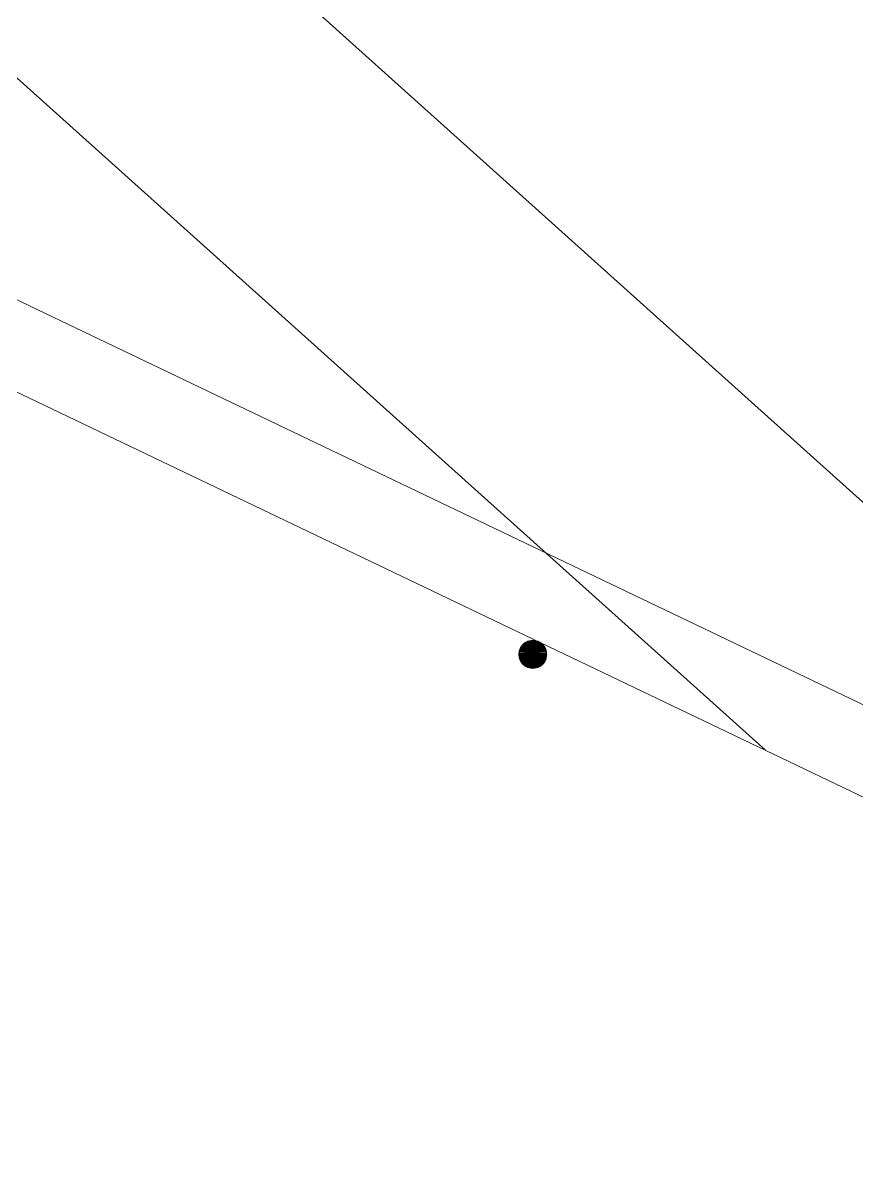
# Model space of a CAD drawing. Header units: centimetres. Extents: x 402 to 3875, y 442 to 2267.
# Drawn here: x 3574.3 to 3724.6, y 442 to 649.7 of the extents above; entities that cross this region are included whole.
import ezdxf

# ---------------------------------------------------------------- set-up
doc = ezdxf.new("R2010")
doc.units = ezdxf.units.CM
doc.layers.add('Columns of the Existing Mesh Walls', color=250, linetype='Continuous')
doc.layers.add('Drain', color=250, linetype='Continuous')

# ---------------------------------------------------------------- blocks, each defined once
blk = doc.blocks.new('Group_1')
at = {"layer": 'Columns of the Existing Mesh Walls', "lineweight": 20}
for p, q in [((1601.05, 3264.38), (1601.24, 3265.33)), ((1601.05, 3264.38, 190), (1601.24, 3265.33)), ((1601.05, 3264.38, 190), (1601.24, 3265.33, 190)), ((1601.12, 3264.93), (1601.08, 3264.75)), ((1601.16, 3265.11), (1601.12, 3264.93)), ((1601.23, 3265.29), (1601.16, 3265.11)), ((1601.3, 3265.46), (1601.23, 3265.29)), ((1601.24, 3265.33), (1601.47, 3265.76)), ((1601.24, 3265.33, 190), (1601.47, 3265.76)), ((1601.24, 3265.33, 190), (1601.47, 3265.76, 190)), ((1601.24, 3265.33), (1601.24, 3265.33, 190)), ((1601.39, 3265.62), (1601.3, 3265.46)), ((1601.49, 3265.78), (1601.39, 3265.62)), ((1601.47, 3265.76), (1601.78, 3266.14)), ((1601.47, 3265.76, 190), (1601.78, 3266.14)), ((1601.47, 3265.76, 190), (1601.78, 3266.14, 190)), ((1601.47, 3265.76), (1601.47, 3265.76, 190)), ((1601.6, 3265.93), (1601.49, 3265.78)), ((1601.72, 3266.08), (1601.6, 3265.93)), ((1601.85, 3266.21), (1601.72, 3266.08)), ((1601.78, 3266.14), (1602.16, 3266.45)), ((1601.78, 3266.14, 190), (1602.16, 3266.45)), ((1601.78, 3266.14, 190), (1602.16, 3266.45, 190)), ((1601.78, 3266.14), (1601.78, 3266.14, 190)), ((1601.99, 3266.33), (1601.85, 3266.21)), ((1602.14, 3266.44), (1601.99, 3266.33)), ((1602.3, 3266.54), (1602.14, 3266.44)), ((1602.16, 3266.45), (1602.6, 3266.68)), ((1602.16, 3266.45, 190), (1602.6, 3266.68)), ((1602.16, 3266.45, 190), (1602.6, 3266.68, 190)), ((1602.16, 3266.45), (1602.16, 3266.45, 190)), ((1602.47, 3266.63), (1602.3, 3266.54)), ((1602.64, 3266.7), (1602.47, 3266.63)), ((1602.6, 3266.68), (1603.55, 3266.88)), ((1602.6, 3266.68, 190), (1603.55, 3266.88)), ((1602.6, 3266.68, 190), (1603.55, 3266.88, 190)), ((1602.6, 3266.68), (1602.6, 3266.68, 190)), ((1602.82, 3266.76), (1602.64, 3266.7)), ((1603, 3266.81), (1602.82, 3266.76)), ((1603.18, 3266.85), (1603, 3266.81)), ((1603.37, 3266.87), (1603.18, 3266.85)), ((1603.55, 3266.88), (1603.37, 3266.87)), ((1603.74, 3266.87), (1603.55, 3266.88)), ((1603.55, 3266.88), (1604.51, 3266.68)), ((1603.55, 3266.88), (1603.55, 3266.88, 190)), ((1603.55, 3266.88, 190), (1604.51, 3266.68)), ((1603.55, 3266.88, 190), (1604.51, 3266.68, 190)), ((1603.93, 3266.85), (1603.74, 3266.87)), ((1604.11, 3266.81), (1603.93, 3266.85)), ((1604.29, 3266.76), (1604.11, 3266.81)), ((1604.47, 3266.7), (1604.29, 3266.76)), ((1604.64, 3266.63), (1604.47, 3266.7)), ((1604.51, 3266.68), (1604.94, 3266.45)), ((1604.51, 3266.68), (1604.51, 3266.68, 190)), ((1604.51, 3266.68, 190), (1604.94, 3266.45)), ((1604.51, 3266.68, 190), (1604.94, 3266.45, 190)), ((1604.8, 3266.54), (1604.64, 3266.63)), ((1604.96, 3266.44), (1604.8, 3266.54)), ((1604.94, 3266.45), (1605.32, 3266.14)), ((1604.94, 3266.45), (1604.94, 3266.45, 190)), ((1604.94, 3266.45, 190), (1605.32, 3266.14)), ((1604.94, 3266.45, 190), (1605.32, 3266.14, 190)), ((1605.11, 3266.33), (1604.96, 3266.44)), ((1605.25, 3266.21), (1605.11, 3266.33)), ((1605.39, 3266.08), (1605.25, 3266.21)), ((1605.32, 3266.14), (1605.63, 3265.76)), ((1605.32, 3266.14), (1605.32, 3266.14, 190)), ((1605.32, 3266.14, 190), (1605.63, 3265.76)), ((1605.32, 3266.14, 190), (1605.63, 3265.76, 190)), ((1605.51, 3265.93), (1605.39, 3266.08)), ((1605.62, 3265.78), (1605.51, 3265.93)), ((1605.72, 3265.62), (1605.62, 3265.78)), ((1605.63, 3265.76), (1605.86, 3265.33)), ((1605.63, 3265.76), (1605.63, 3265.76, 190)), ((1605.63, 3265.76, 190), (1605.86, 3265.33)), ((1605.63, 3265.76, 190), (1605.86, 3265.33, 190)), ((1605.81, 3265.46), (1605.72, 3265.62)), ((1605.88, 3265.29), (1605.81, 3265.46)), ((1605.86, 3265.33), (1606.05, 3264.38)), ((1605.86, 3265.33), (1605.86, 3265.33, 190)), ((1605.86, 3265.33, 190), (1606.05, 3264.38)), ((1605.86, 3265.33, 190), (1606.05, 3264.38, 190)), ((1605.94, 3265.11), (1605.88, 3265.29)), ((1605.99, 3264.93), (1605.94, 3265.11)), ((1606.02, 3264.75), (1605.99, 3264.93)), ((1601.06, 3264.56), (1601.05, 3264.38)), ((1601.05, 3264.38), (1601.06, 3264.19)), ((1601.24, 3263.42), (1601.05, 3264.38)), ((1601.24, 3263.42, 190), (1601.05, 3264.38)), ((1601.05, 3264.38), (1601.05, 3264.38, 190)), ((1601.24, 3263.42, 190), (1601.05, 3264.38, 190)), ((1601.08, 3264.75), (1601.06, 3264.56)), ((1601.06, 3264.19), (1601.08, 3264)), ((1601.08, 3264), (1601.12, 3263.82)), ((1601.12, 3263.82), (1601.16, 3263.64)), ((1601.16, 3263.64), (1601.23, 3263.46)), ((1601.23, 3263.46), (1601.3, 3263.29)), ((1601.47, 3262.99), (1601.24, 3263.42)), ((1601.47, 3262.99, 190), (1601.24, 3263.42)), ((1601.24, 3263.42), (1601.24, 3263.42, 190)), ((1601.47, 3262.99, 190), (1601.24, 3263.42, 190)), ((1601.3, 3263.29), (1601.39, 3263.12)), ((1601.39, 3263.12), (1601.49, 3262.97)), ((1601.78, 3262.61), (1601.47, 3262.99)), ((1601.78, 3262.61, 190), (1601.47, 3262.99)), ((1601.47, 3262.99), (1601.47, 3262.99, 190)), ((1601.78, 3262.61, 190), (1601.47, 3262.99, 190)), ((1601.49, 3262.97), (1601.6, 3262.82)), ((1601.6, 3262.82), (1601.72, 3262.67)), ((1605.63, 3262.99), (1605.32, 3262.61)), ((1605.63, 3262.99, 190), (1605.32, 3262.61)), ((1605.63, 3262.99, 190), (1605.32, 3262.61, 190)), ((1605.39, 3262.67), (1605.51, 3262.82)), ((1605.51, 3262.82), (1605.62, 3262.97)), ((1605.62, 3262.97), (1605.72, 3263.12)), ((1605.86, 3263.42), (1605.63, 3262.99)), ((1605.86, 3263.42, 190), (1605.63, 3262.99)), ((1605.86, 3263.42, 190), (1605.63, 3262.99, 190)), ((1605.63, 3262.99), (1605.63, 3262.99, 190)), ((1605.72, 3263.12), (1605.81, 3263.29)), ((1605.81, 3263.29), (1605.88, 3263.46)), ((1606.05, 3264.38), (1605.86, 3263.42)), ((1606.05, 3264.38, 190), (1605.86, 3263.42)), ((1606.05, 3264.38, 190), (1605.86, 3263.42, 190)), ((1605.86, 3263.42), (1605.86, 3263.42, 190)), ((1605.88, 3263.46), (1605.94, 3263.64)), ((1605.94, 3263.64), (1605.99, 3263.82)), ((1605.99, 3263.82), (1606.02, 3264)), ((1606.05, 3264.56), (1606.02, 3264.75)), ((1606.02, 3264), (1606.05, 3264.19)), ((1606.05, 3264.38), (1606.05, 3264.56)), ((1606.05, 3264.19), (1606.05, 3264.38)), ((1606.05, 3264.38), (1606.05, 3264.38, 190)), ((1601.72, 3262.67), (1601.85, 3262.54)), ((1602.16, 3262.3), (1601.78, 3262.61)), ((1601.78, 3262.61), (1601.78, 3262.61, 190)), ((1602.16, 3262.3, 190), (1601.78, 3262.61)), ((1602.16, 3262.3, 190), (1601.78, 3262.61, 190)), ((1601.85, 3262.54), (1601.99, 3262.42)), ((1601.99, 3262.42), (1602.14, 3262.31)), ((1602.14, 3262.31), (1602.3, 3262.21)), ((1602.6, 3262.07), (1602.16, 3262.3)), ((1602.6, 3262.07, 190), (1602.16, 3262.3)), ((1602.16, 3262.3), (1602.16, 3262.3, 190)), ((1602.6, 3262.07, 190), (1602.16, 3262.3, 190)), ((1602.3, 3262.21), (1602.47, 3262.12)), ((1602.47, 3262.12), (1602.64, 3262.05)), ((1603.55, 3261.88), (1602.6, 3262.07)), ((1603.55, 3261.88, 190), (1602.6, 3262.07)), ((1602.6, 3262.07), (1602.6, 3262.07, 190)), ((1603.55, 3261.88, 190), (1602.6, 3262.07, 190)), ((1602.64, 3262.05), (1602.82, 3261.99)), ((1602.82, 3261.99), (1603, 3261.94)), ((1603, 3261.94), (1603.18, 3261.9)), ((1603.18, 3261.9), (1603.37, 3261.88)), ((1603.37, 3261.88), (1603.55, 3261.88)), ((1604.51, 3262.07), (1603.55, 3261.88)), ((1604.51, 3262.07, 190), (1603.55, 3261.88)), ((1604.51, 3262.07, 190), (1603.55, 3261.88, 190)), ((1603.55, 3261.88), (1603.74, 3261.88)), ((1603.55, 3261.88), (1603.55, 3261.88, 190)), ((1603.74, 3261.88), (1603.93, 3261.9)), ((1603.93, 3261.9), (1604.11, 3261.94)), ((1604.11, 3261.94), (1604.29, 3261.99)), ((1604.29, 3261.99), (1604.47, 3262.05)), ((1604.47, 3262.05), (1604.64, 3262.12)), ((1604.94, 3262.3), (1604.51, 3262.07)), ((1604.94, 3262.3, 190), (1604.51, 3262.07)), ((1604.94, 3262.3, 190), (1604.51, 3262.07, 190)), ((1604.51, 3262.07), (1604.51, 3262.07, 190)), ((1604.64, 3262.12), (1604.8, 3262.21)), ((1604.8, 3262.21), (1604.96, 3262.31)), ((1605.32, 3262.61), (1604.94, 3262.3)), ((1605.32, 3262.61, 190), (1604.94, 3262.3)), ((1605.32, 3262.61, 190), (1604.94, 3262.3, 190)), ((1604.94, 3262.3), (1604.94, 3262.3, 190)), ((1604.96, 3262.31), (1605.11, 3262.42)), ((1605.11, 3262.42), (1605.25, 3262.54)), ((1605.25, 3262.54), (1605.39, 3262.67)), ((1605.32, 3262.61), (1605.32, 3262.61, 190))]:
    blk.add_line(p, q, dxfattribs=at)
at = {"layer": 'Columns of the Existing Mesh Walls', "color": 250, "lineweight": 20}
for points in [[(1683.97, 3473.09, 0), (36.01, 27.35, 0)], [(1697.51, 3466.62, 0), (49.55, 20.88, 0)]]:
    blk.add_polyline3d(points, dxfattribs=at)
at = {"layer": 'Columns of the Existing Mesh Walls', "lineweight": 20}
blk.add_polyline3d([(1606.05, 3264.38, 0), (1605.97, 3265, 0), (1605.74, 3265.58, 0), (1605.38, 3266.09, 0), (1604.89, 3266.49, 0), (1604.33, 3266.75, 0), (1603.71, 3266.87, 0), (1603.08, 3266.83, 0), (1602.49, 3266.64, 0), (1601.96, 3266.3, 0), (1601.53, 3265.84, 0), (1601.23, 3265.3, 0), (1601.07, 3264.69, 0), (1601.07, 3264.06, 0), (1601.23, 3263.45, 0), (1601.53, 3262.91, 0), (1601.96, 3262.45, 0), (1602.49, 3262.11, 0), (1603.08, 3261.92, 0), (1603.71, 3261.88, 0), (1604.33, 3262, 0), (1604.89, 3262.26, 0), (1605.38, 3262.66, 0), (1605.74, 3263.17, 0), (1605.97, 3263.75, 0), (1606.05, 3264.38, 0)], close=True, dxfattribs=at)
at = {"layer": 'Drain', "lineweight": 5}
for points in [[(65.87, 1641.29, 0), (1689.79, 3450.49, 0)], [(65.87, 1573.92, 0), (1620.83, 3306.29, 0)]]:
    blk.add_polyline3d(points, dxfattribs=at)
at = {"layer": 'Columns of the Existing Mesh Walls', "lineweight": 20}
mesh = blk.add_polyface(dxfattribs=at)
corners = [(1601.06, 3264.19), (1601.06, 3264.56), (1601.05, 3264.38), (1601.08, 3264), (1601.08, 3264.75), (1601.12, 3263.82), (1601.12, 3264.93), (1601.16, 3263.64), (1601.16, 3265.11), (1601.23, 3263.46), (1601.23, 3265.29), (1601.3, 3263.29), (1601.3, 3265.46), (1601.39, 3263.12), (1601.39, 3265.62), (1601.49, 3262.97), (1601.49, 3265.78), (1601.6, 3262.82), (1601.6, 3265.93), (1601.72, 3262.67), (1601.72, 3266.08), (1601.85, 3262.54), (1601.85, 3266.21), (1601.99, 3262.42), (1601.99, 3266.33), (1602.14, 3262.31), (1602.14, 3266.44), (1602.3, 3262.21), (1602.3, 3266.54), (1602.47, 3262.12), (1602.47, 3266.63), (1602.64, 3262.05), (1602.64, 3266.7), (1602.82, 3261.99), (1602.82, 3266.76), (1603, 3261.94), (1603, 3266.81), (1603.18, 3261.9), (1603.18, 3266.85), (1603.37, 3261.88), (1603.37, 3266.87), (1603.55, 3261.88), (1603.55, 3266.88), (1603.74, 3261.88), (1603.74, 3266.87), (1603.93, 3261.9), (1603.93, 3266.85), (1604.11, 3261.94), (1604.11, 3266.81), (1604.29, 3261.99), (1604.29, 3266.76), (1604.47, 3262.05), (1604.47, 3266.7), (1604.64, 3262.12), (1604.64, 3266.63), (1604.8, 3262.21), (1604.8, 3266.54), (1604.96, 3262.31), (1604.96, 3266.44), (1605.11, 3262.42), (1605.11, 3266.33), (1605.25, 3262.54), (1605.25, 3266.21), (1605.39, 3262.67), (1605.39, 3266.08), (1605.51, 3262.82), (1605.51, 3265.93), (1605.62, 3262.97), (1605.62, 3265.78), (1605.72, 3263.12), (1605.72, 3265.62), (1605.81, 3263.29), (1605.81, 3265.46), (1605.88, 3263.46), (1605.88, 3265.29), (1605.94, 3263.64), (1605.94, 3265.11), (1605.99, 3263.82), (1605.99, 3264.93), (1606.02, 3264), (1606.02, 3264.75), (1606.05, 3264.19), (1606.05, 3264.56), (1606.05, 3264.38)]
mesh.append_faces([[corners[k] for k in face] for face in [(0, 1, 2), (82, 81, 83)]], dxfattribs={"vtx0": -1})
mesh.append_faces([[corners[k] for k in face] for face in [(1, 3, 4), (4, 5, 6), (6, 7, 8), (8, 9, 10), (10, 11, 12), (12, 13, 14), (14, 15, 16), (16, 17, 18), (18, 19, 20), (20, 21, 22), (22, 23, 24), (24, 25, 26), (26, 27, 28), (28, 29, 30), (30, 31, 32), (32, 33, 34), (34, 35, 36), (36, 37, 38), (38, 39, 40), (40, 41, 42), (42, 43, 44), (44, 45, 46), (46, 47, 48), (48, 49, 50), (50, 51, 52), (52, 53, 54), (54, 55, 56), (56, 57, 58), (58, 59, 60), (60, 61, 62), (62, 63, 64), (64, 65, 66), (66, 67, 68), (68, 69, 70), (70, 71, 72), (72, 73, 74), (74, 75, 76), (76, 77, 78), (78, 79, 80), (80, 81, 82)]], dxfattribs={"vtx0": -1, "vtx1": -1})
mesh.append_faces([[corners[k] for k in face] for face in [(1, 0, 3), (4, 3, 5), (6, 5, 7), (8, 7, 9), (10, 9, 11), (12, 11, 13), (14, 13, 15), (16, 15, 17), (18, 17, 19), (20, 19, 21), (22, 21, 23), (24, 23, 25), (26, 25, 27), (28, 27, 29), (30, 29, 31), (32, 31, 33), (34, 33, 35), (36, 35, 37), (38, 37, 39), (40, 39, 41), (42, 41, 43), (44, 43, 45), (46, 45, 47), (48, 47, 49), (50, 49, 51), (52, 51, 53), (54, 53, 55), (56, 55, 57), (58, 57, 59), (60, 59, 61), (62, 61, 63), (64, 63, 65), (66, 65, 67), (68, 67, 69), (70, 69, 71), (72, 71, 73), (74, 73, 75), (76, 75, 77), (78, 77, 79), (80, 79, 81)]], dxfattribs={"vtx0": -1, "vtx2": -1})
mesh = blk.add_polyface(dxfattribs=at)
corners = [(1601.24, 3265.33), (1601.24, 3263.42), (1601.05, 3264.38), (1601.47, 3265.76), (1601.47, 3262.99), (1601.78, 3266.14), (1601.78, 3262.61), (1602.16, 3266.45), (1602.16, 3262.3), (1602.6, 3266.68), (1602.6, 3262.07), (1603.55, 3266.88), (1603.55, 3261.88), (1604.51, 3266.68), (1604.51, 3262.07), (1604.94, 3266.45), (1604.94, 3262.3), (1605.32, 3266.14), (1605.32, 3262.61), (1605.63, 3265.76), (1605.63, 3262.99), (1605.86, 3265.33), (1605.86, 3263.42), (1606.05, 3264.38)]
mesh.append_faces([[corners[k] for k in face] for face in [(0, 1, 2), (22, 21, 23)]], dxfattribs={"vtx0": -1})
mesh.append_faces([[corners[k] for k in face] for face in [(1, 3, 4), (4, 5, 6), (6, 7, 8), (8, 9, 10), (10, 11, 12), (12, 13, 14), (14, 15, 16), (16, 17, 18), (18, 19, 20), (20, 21, 22)]], dxfattribs={"vtx0": -1, "vtx1": -1})
mesh.append_faces([[corners[k] for k in face] for face in [(1, 0, 3), (4, 3, 5), (6, 5, 7), (8, 7, 9), (10, 9, 11), (12, 11, 13), (14, 13, 15), (16, 15, 17), (18, 17, 19), (20, 19, 21)]], dxfattribs={"vtx0": -1, "vtx2": -1})
at = {"layer": 'Columns of the Existing Mesh Walls', "lineweight": 25}
mesh = blk.add_polyface(dxfattribs=at)
corners = [(1601.24, 3263.42, 190), (1601.24, 3265.33, 190), (1601.05, 3264.38, 190), (1601.47, 3262.99, 190), (1601.47, 3265.76, 190), (1601.78, 3262.61, 190), (1601.78, 3266.14, 190), (1602.16, 3262.3, 190), (1602.16, 3266.45, 190), (1602.6, 3262.07, 190), (1602.6, 3266.68, 190), (1603.55, 3261.88, 190), (1603.55, 3266.88, 190), (1604.51, 3262.07, 190), (1604.51, 3266.68, 190), (1604.94, 3262.3, 190), (1604.94, 3266.45, 190), (1605.32, 3262.61, 190), (1605.32, 3266.14, 190), (1605.63, 3262.99, 190), (1605.63, 3265.76, 190), (1605.86, 3263.42, 190), (1605.86, 3265.33, 190), (1606.05, 3264.38, 190)]
mesh.append_faces([[corners[k] for k in face] for face in [(0, 1, 2), (22, 21, 23)]], dxfattribs={"vtx0": -1})
mesh.append_faces([[corners[k] for k in face] for face in [(1, 3, 4), (4, 5, 6), (6, 7, 8), (8, 9, 10), (10, 11, 12), (12, 13, 14), (14, 15, 16), (16, 17, 18), (18, 19, 20), (20, 21, 22)]], dxfattribs={"vtx0": -1, "vtx1": -1})
mesh.append_faces([[corners[k] for k in face] for face in [(1, 0, 3), (4, 3, 5), (6, 5, 7), (8, 7, 9), (10, 9, 11), (12, 11, 13), (14, 13, 15), (16, 15, 17), (18, 17, 19), (20, 19, 21)]], dxfattribs={"vtx0": -1, "vtx2": -1})
at = {"layer": 'Columns of the Existing Mesh Walls', "lineweight": 20}
mesh = blk.add_polyface(dxfattribs=at)
corners = [(1601.24, 3265.33), (1601.05, 3264.38), (1601.05, 3264.38, 190)]
mesh.append_faces([[corners[k] for k in face] for face in [(0, 1, 2)]])
mesh = blk.add_polyface(dxfattribs=at)
corners = [(1601.24, 3265.33), (1601.05, 3264.38, 190), (1601.24, 3265.33, 190)]
mesh.append_faces([[corners[k] for k in face] for face in [(0, 1, 2)]])
mesh = blk.add_polyface(dxfattribs=at)
corners = [(1601.47, 3265.76), (1601.24, 3265.33), (1601.24, 3265.33, 190)]
mesh.append_faces([[corners[k] for k in face] for face in [(0, 1, 2)]])
mesh = blk.add_polyface(dxfattribs=at)
corners = [(1601.47, 3265.76), (1601.24, 3265.33, 190), (1601.47, 3265.76, 190)]
mesh.append_faces([[corners[k] for k in face] for face in [(0, 1, 2)]])
mesh = blk.add_polyface(dxfattribs=at)
corners = [(1601.78, 3266.14), (1601.47, 3265.76), (1601.47, 3265.76, 190)]
mesh.append_faces([[corners[k] for k in face] for face in [(0, 1, 2)]])
mesh = blk.add_polyface(dxfattribs=at)
corners = [(1601.78, 3266.14), (1601.47, 3265.76, 190), (1601.78, 3266.14, 190)]
mesh.append_faces([[corners[k] for k in face] for face in [(0, 1, 2)]])
mesh = blk.add_polyface(dxfattribs=at)
corners = [(1601.78, 3266.14, 190), (1602.16, 3266.45), (1601.78, 3266.14)]
mesh.append_faces([[corners[k] for k in face] for face in [(0, 1, 2)]])
mesh = blk.add_polyface(dxfattribs=at)
corners = [(1602.16, 3266.45, 190), (1602.16, 3266.45), (1601.78, 3266.14, 190)]
mesh.append_faces([[corners[k] for k in face] for face in [(0, 1, 2)]])
mesh = blk.add_polyface(dxfattribs=at)
corners = [(1602.16, 3266.45, 190), (1602.6, 3266.68), (1602.16, 3266.45)]
mesh.append_faces([[corners[k] for k in face] for face in [(0, 1, 2)]])
mesh = blk.add_polyface(dxfattribs=at)
corners = [(1602.6, 3266.68, 190), (1602.6, 3266.68), (1602.16, 3266.45, 190)]
mesh.append_faces([[corners[k] for k in face] for face in [(0, 1, 2)]])
mesh = blk.add_polyface(dxfattribs=at)
corners = [(1602.6, 3266.68, 190), (1603.55, 3266.88), (1602.6, 3266.68)]
mesh.append_faces([[corners[k] for k in face] for face in [(0, 1, 2)]])
mesh = blk.add_polyface(dxfattribs=at)
corners = [(1603.55, 3266.88, 190), (1603.55, 3266.88), (1602.6, 3266.68, 190)]
mesh.append_faces([[corners[k] for k in face] for face in [(0, 1, 2)]])
mesh = blk.add_polyface(dxfattribs=at)
corners = [(1603.55, 3266.88, 190), (1604.51, 3266.68), (1603.55, 3266.88)]
mesh.append_faces([[corners[k] for k in face] for face in [(0, 1, 2)]])
mesh = blk.add_polyface(dxfattribs=at)
corners = [(1604.51, 3266.68, 190), (1604.51, 3266.68), (1603.55, 3266.88, 190)]
mesh.append_faces([[corners[k] for k in face] for face in [(0, 1, 2)]])
mesh = blk.add_polyface(dxfattribs=at)
corners = [(1604.51, 3266.68, 190), (1604.94, 3266.45), (1604.51, 3266.68)]
mesh.append_faces([[corners[k] for k in face] for face in [(0, 1, 2)]])
mesh = blk.add_polyface(dxfattribs=at)
corners = [(1604.94, 3266.45, 190), (1604.94, 3266.45), (1604.51, 3266.68, 190)]
mesh.append_faces([[corners[k] for k in face] for face in [(0, 1, 2)]])
mesh = blk.add_polyface(dxfattribs=at)
corners = [(1604.94, 3266.45, 190), (1605.32, 3266.14), (1604.94, 3266.45)]
mesh.append_faces([[corners[k] for k in face] for face in [(0, 1, 2)]])
mesh = blk.add_polyface(dxfattribs=at)
corners = [(1605.32, 3266.14, 190), (1605.32, 3266.14), (1604.94, 3266.45, 190)]
mesh.append_faces([[corners[k] for k in face] for face in [(0, 1, 2)]])
mesh = blk.add_polyface(dxfattribs=at)
corners = [(1605.32, 3266.14, 190), (1605.63, 3265.76), (1605.32, 3266.14)]
mesh.append_faces([[corners[k] for k in face] for face in [(0, 1, 2)]])
mesh = blk.add_polyface(dxfattribs=at)
corners = [(1605.32, 3266.14, 190), (1605.63, 3265.76, 190), (1605.63, 3265.76)]
mesh.append_faces([[corners[k] for k in face] for face in [(0, 1, 2)]])
mesh = blk.add_polyface(dxfattribs=at)
corners = [(1605.63, 3265.76, 190), (1605.86, 3265.33), (1605.63, 3265.76)]
mesh.append_faces([[corners[k] for k in face] for face in [(0, 1, 2)]])
mesh = blk.add_polyface(dxfattribs=at)
corners = [(1605.63, 3265.76, 190), (1605.86, 3265.33, 190), (1605.86, 3265.33)]
mesh.append_faces([[corners[k] for k in face] for face in [(0, 1, 2)]])
mesh = blk.add_polyface(dxfattribs=at)
corners = [(1605.86, 3265.33, 190), (1606.05, 3264.38), (1605.86, 3265.33)]
mesh.append_faces([[corners[k] for k in face] for face in [(0, 1, 2)]])
mesh = blk.add_polyface(dxfattribs=at)
corners = [(1605.86, 3265.33, 190), (1606.05, 3264.38, 190), (1606.05, 3264.38)]
mesh.append_faces([[corners[k] for k in face] for face in [(0, 1, 2)]])
mesh = blk.add_polyface(dxfattribs=at)
corners = [(1601.05, 3264.38), (1601.24, 3263.42), (1601.24, 3263.42, 190)]
mesh.append_faces([[corners[k] for k in face] for face in [(0, 1, 2)]])
mesh = blk.add_polyface(dxfattribs=at)
corners = [(1601.05, 3264.38), (1601.24, 3263.42, 190), (1601.05, 3264.38, 190)]
mesh.append_faces([[corners[k] for k in face] for face in [(0, 1, 2)]])
mesh = blk.add_polyface(dxfattribs=at)
corners = [(1601.24, 3263.42), (1601.47, 3262.99), (1601.47, 3262.99, 190)]
mesh.append_faces([[corners[k] for k in face] for face in [(0, 1, 2)]])
mesh = blk.add_polyface(dxfattribs=at)
corners = [(1601.24, 3263.42), (1601.47, 3262.99, 190), (1601.24, 3263.42, 190)]
mesh.append_faces([[corners[k] for k in face] for face in [(0, 1, 2)]])
mesh = blk.add_polyface(dxfattribs=at)
corners = [(1601.47, 3262.99), (1601.78, 3262.61), (1601.78, 3262.61, 190)]
mesh.append_faces([[corners[k] for k in face] for face in [(0, 1, 2)]])
mesh = blk.add_polyface(dxfattribs=at)
corners = [(1601.47, 3262.99), (1601.78, 3262.61, 190), (1601.47, 3262.99, 190)]
mesh.append_faces([[corners[k] for k in face] for face in [(0, 1, 2)]])
mesh = blk.add_polyface(dxfattribs=at)
corners = [(1605.63, 3262.99, 190), (1605.32, 3262.61), (1605.63, 3262.99)]
mesh.append_faces([[corners[k] for k in face] for face in [(0, 1, 2)]])
mesh = blk.add_polyface(dxfattribs=at)
corners = [(1605.63, 3262.99, 190), (1605.32, 3262.61, 190), (1605.32, 3262.61)]
mesh.append_faces([[corners[k] for k in face] for face in [(0, 1, 2)]])
mesh = blk.add_polyface(dxfattribs=at)
corners = [(1605.86, 3263.42, 190), (1605.63, 3262.99), (1605.86, 3263.42)]
mesh.append_faces([[corners[k] for k in face] for face in [(0, 1, 2)]])
mesh = blk.add_polyface(dxfattribs=at)
corners = [(1605.86, 3263.42, 190), (1605.63, 3262.99, 190), (1605.63, 3262.99)]
mesh.append_faces([[corners[k] for k in face] for face in [(0, 1, 2)]])
mesh = blk.add_polyface(dxfattribs=at)
corners = [(1606.05, 3264.38, 190), (1605.86, 3263.42), (1606.05, 3264.38)]
mesh.append_faces([[corners[k] for k in face] for face in [(0, 1, 2)]])
mesh = blk.add_polyface(dxfattribs=at)
corners = [(1606.05, 3264.38, 190), (1605.86, 3263.42, 190), (1605.86, 3263.42)]
mesh.append_faces([[corners[k] for k in face] for face in [(0, 1, 2)]])
mesh = blk.add_polyface(dxfattribs=at)
corners = [(1602.16, 3262.3, 190), (1601.78, 3262.61), (1602.16, 3262.3)]
mesh.append_faces([[corners[k] for k in face] for face in [(0, 1, 2)]])
mesh = blk.add_polyface(dxfattribs=at)
corners = [(1601.78, 3262.61, 190), (1601.78, 3262.61), (1602.16, 3262.3, 190)]
mesh.append_faces([[corners[k] for k in face] for face in [(0, 1, 2)]])
mesh = blk.add_polyface(dxfattribs=at)
corners = [(1602.6, 3262.07, 190), (1602.16, 3262.3), (1602.6, 3262.07)]
mesh.append_faces([[corners[k] for k in face] for face in [(0, 1, 2)]])
mesh = blk.add_polyface(dxfattribs=at)
corners = [(1602.16, 3262.3, 190), (1602.16, 3262.3), (1602.6, 3262.07, 190)]
mesh.append_faces([[corners[k] for k in face] for face in [(0, 1, 2)]])
mesh = blk.add_polyface(dxfattribs=at)
corners = [(1603.55, 3261.88, 190), (1602.6, 3262.07), (1603.55, 3261.88)]
mesh.append_faces([[corners[k] for k in face] for face in [(0, 1, 2)]])
mesh = blk.add_polyface(dxfattribs=at)
corners = [(1602.6, 3262.07, 190), (1602.6, 3262.07), (1603.55, 3261.88, 190)]
mesh.append_faces([[corners[k] for k in face] for face in [(0, 1, 2)]])
mesh = blk.add_polyface(dxfattribs=at)
corners = [(1604.51, 3262.07, 190), (1603.55, 3261.88), (1604.51, 3262.07)]
mesh.append_faces([[corners[k] for k in face] for face in [(0, 1, 2)]])
mesh = blk.add_polyface(dxfattribs=at)
corners = [(1603.55, 3261.88, 190), (1603.55, 3261.88), (1604.51, 3262.07, 190)]
mesh.append_faces([[corners[k] for k in face] for face in [(0, 1, 2)]])
mesh = blk.add_polyface(dxfattribs=at)
corners = [(1604.94, 3262.3, 190), (1604.51, 3262.07), (1604.94, 3262.3)]
mesh.append_faces([[corners[k] for k in face] for face in [(0, 1, 2)]])
mesh = blk.add_polyface(dxfattribs=at)
corners = [(1604.51, 3262.07, 190), (1604.51, 3262.07), (1604.94, 3262.3, 190)]
mesh.append_faces([[corners[k] for k in face] for face in [(0, 1, 2)]])
mesh = blk.add_polyface(dxfattribs=at)
corners = [(1605.32, 3262.61, 190), (1604.94, 3262.3), (1605.32, 3262.61)]
mesh.append_faces([[corners[k] for k in face] for face in [(0, 1, 2)]])
mesh = blk.add_polyface(dxfattribs=at)
corners = [(1604.94, 3262.3, 190), (1604.94, 3262.3), (1605.32, 3262.61, 190)]
mesh.append_faces([[corners[k] for k in face] for face in [(0, 1, 2)]])

msp = doc.modelspace()

# ---------------------------------------------------------------- block references
at = {"layer": 'Columns of the Existing Mesh Walls', "lineweight": 20, "rotation": 270}
msp.add_blockref('Group_1', (401.81, 2139.52), dxfattribs=at)

doc.saveas('drawing.dxf')
